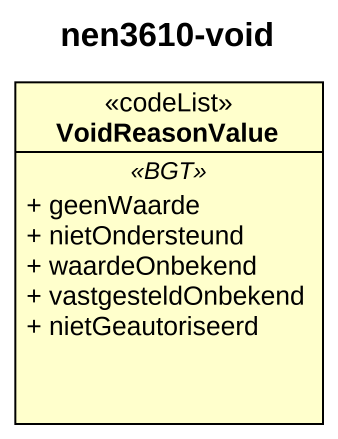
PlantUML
@startuml
title nen3610-void
hide circle
hide empty members
skinparam classAttributeIconSize 0
class VoidReasonValue <<codeList>> {
  .. <<BGT>> ..
  + geenWaarde
  + nietOndersteund
  + waardeOnbekend
  + vastgesteldOnbekend
  + nietGeautoriseerd
}
@enduml
